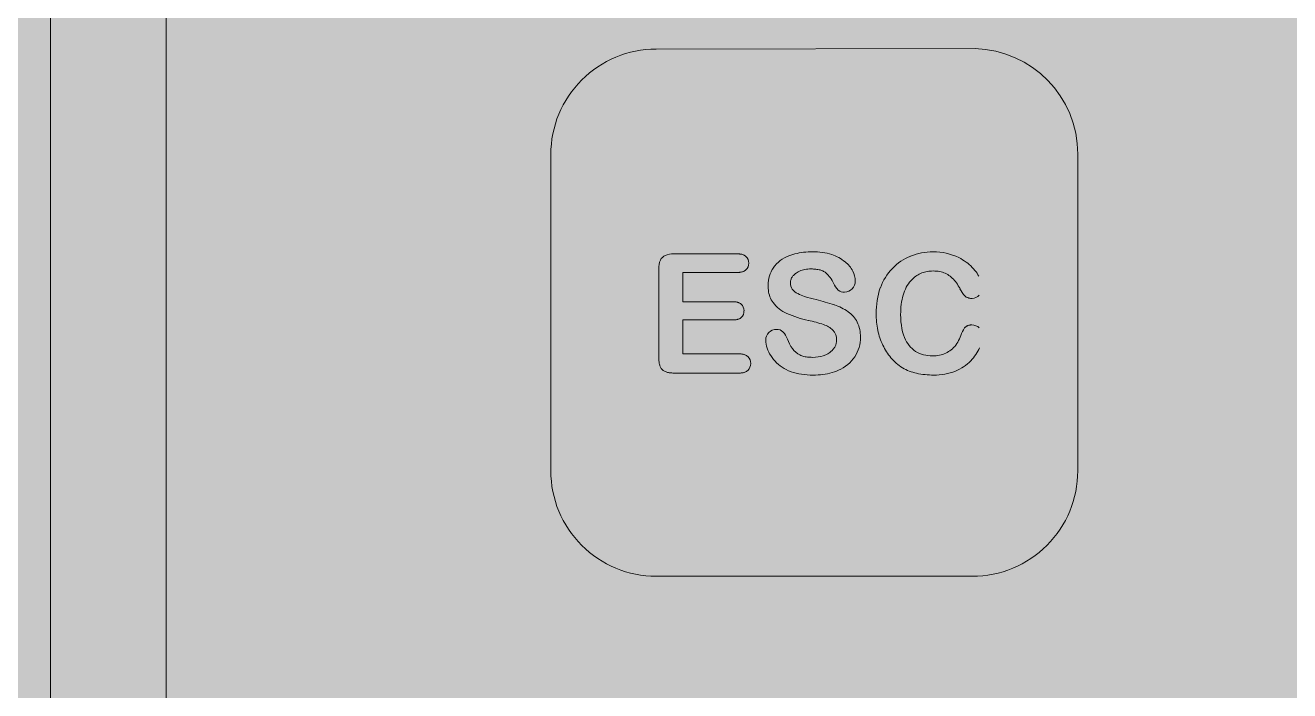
# Model space of a CAD drawing. Header units: millimetres. Extents: x 6914 to 9858, y -2771 to -210.
# Drawn here: x 9281.87 to 9305.87, y -950.04 to -937.41 of the extents above; entities that cross this region are included whole.
import ezdxf

# ---------------------------------------------------------------- set-up
doc = ezdxf.new("R2010")
doc.units = ezdxf.units.MM
doc.layers.get('0').update_dxf_attribs({"lineweight": 9})
doc.layers.add('APPAREILLAGE', color=7, linetype='Continuous')
doc.layers.add('тонкая', color=7, linetype='Continuous', lineweight=13)
doc.layers.add('Штриховка шкафов', color=7, linetype='Continuous', lineweight=9)

# ---------------------------------------------------------------- blocks, each defined once
blk = doc.blocks.new('Из_буфера7504')
at = {"layer": 'Штриховка шкафов', "true_color": 0xc5c7c4}
blk.add_hatch(color=9, dxfattribs=at).paths.add_polyline_path([(-300, 2000), (300, 2000), (300, 0), (-300, 0)])
blk = doc.blocks.new('TJWRTRT')
at = {"layer": 'APPAREILLAGE'}
h = blk.add_hatch(color=104, dxfattribs=at)
h.paths.add_polyline_path([(-33.295, 0), (33.295, 0, -0.414214), (39.295, -6), (39.295, -118.605, -0.414214), (33.295, -124.605), (-33.295, -124.605, -0.414214), (-39.295, -118.605), (-39.295, -6, -0.414214)])
h.paths.add_polyline_path([(-32.1, -122.353, -0.414214), (-37.1, -117.353), (-37.1, -7.253, -0.414214), (-32.1, -2.253), (32.1, -2.253, -0.414214), (37.1, -7.253), (37.1, -117.353, -0.414214), (32.1, -122.353)], flags=16)
at = {"layer": 'тонкая', "ltscale": 100}
h = blk.add_hatch(color=252, dxfattribs=at)
h.paths.add_polyline_path([(-29.95, -54.553, 0.414214), (-28.35, -56.153), (28.35, -56.153, 0.414214), (29.95, -54.553), (29.95, -17.053, 0.414214), (28.35, -15.453), (-28.35, -15.453, 0.414214), (-29.95, -17.053)])
h.paths.add_polyline_path([(-28.35, -15.453), (28.35, -15.453, -0.414214), (29.95, -17.053), (29.95, -54.553, -0.414214), (28.35, -56.153), (-28.35, -56.153, -0.414214), (-29.95, -54.553), (-29.95, -17.053, -0.414214)])
h.paths.add_polyline_path([(-28.35, -15.453), (28.35, -15.453, -0.414214), (29.95, -17.053), (29.95, -54.553, -0.414214), (28.35, -56.153), (-28.35, -56.153, -0.414214), (-29.95, -54.553), (-29.95, -17.053, -0.414214)])
edge = h.paths.add_edge_path()
edge.add_line((27.775, -77.599), (21.725, -77.607))
edge.add_arc((21.725, -79.607), 2, 90, 180)
edge.add_line((19.725, -79.607), (19.725, -85.608))
edge.add_arc((21.725, -85.608), 2, 180, 270)
edge.add_line((21.725, -87.608), (27.725, -87.608))
edge.add_arc((27.725, -85.608), 2, 270, 360)
edge.add_line((29.725, -85.608), (29.725, -79.598))
edge.add_arc((27.725, -79.598), 2, 0, 88.573)
edge.add_line((27.775, -77.599), (27.775, -77.599))
edge = h.paths.add_edge_path()
edge.add_line((27.775, -91.599), (21.725, -91.607))
edge.add_arc((21.725, -93.607), 2, 90, 180)
edge.add_line((19.725, -93.607), (19.725, -99.608))
edge.add_arc((21.725, -99.608), 2, 180, 270)
edge.add_line((21.725, -101.608), (27.725, -101.608))
edge.add_arc((27.725, -99.608), 2, 270, 360)
edge.add_line((29.725, -99.608), (29.725, -93.598))
edge.add_arc((27.725, -93.598), 2, 0, 88.573)
edge.add_line((27.775, -91.599), (27.775, -91.599))
edge = h.paths.add_edge_path()
edge.add_line((27.8, -105.594), (21.75, -105.603))
edge.add_arc((21.75, -107.603), 2, 90, 180)
edge.add_line((19.75, -107.603), (19.75, -113.603))
edge.add_arc((21.75, -113.603), 2, 180, 270)
edge.add_line((21.75, -115.603), (27.75, -115.603))
edge.add_arc((27.75, -113.603), 2, 270, 360)
edge.add_line((29.75, -113.603), (29.75, -107.594))
edge.add_arc((27.75, -107.594), 2, 0, 88.573)
edge.add_line((27.8, -105.594), (27.8, -105.594))
edge = h.paths.add_edge_path()
edge.add_line((-21.725, -105.599), (-27.775, -105.607))
edge.add_arc((-27.775, -107.607), 2, 90, 180)
edge.add_line((-29.775, -107.607), (-29.775, -113.608))
edge.add_arc((-27.775, -113.608), 2, 180, 270)
edge.add_line((-27.775, -115.608), (-21.775, -115.608))
edge.add_arc((-21.775, -113.608), 2, 270, 360)
edge.add_line((-19.775, -113.608), (-19.775, -107.598))
edge.add_arc((-21.775, -107.598), 2, 0, 88.573)
edge.add_line((-21.725, -105.599), (-21.725, -105.599))
edge = h.paths.add_edge_path()
edge.add_line((-21.725, -91.599), (-27.775, -91.607))
edge.add_arc((-27.775, -93.607), 2, 90, 180)
edge.add_line((-29.775, -93.607), (-29.775, -99.608))
edge.add_arc((-27.775, -99.608), 2, 180, 270)
edge.add_line((-27.775, -101.608), (-21.775, -101.608))
edge.add_arc((-21.775, -99.608), 2, 270, 360)
edge.add_line((-19.775, -99.608), (-19.775, -93.598))
edge.add_arc((-21.775, -93.598), 2, 0, 88.573)
edge.add_line((-21.725, -91.599), (-21.725, -91.599))
edge = h.paths.add_edge_path()
edge.add_line((-5.225, -63.599), (-11.275, -63.607))
edge.add_arc((-11.275, -65.607), 2, 90, 180)
edge.add_line((-13.275, -65.607), (-13.275, -71.608))
edge.add_arc((-11.275, -71.608), 2, 180, 270)
edge.add_line((-11.275, -73.608), (-5.275, -73.608))
edge.add_arc((-5.275, -71.608), 2, 270, 360)
edge.add_line((-3.275, -71.608), (-3.275, -65.598))
edge.add_arc((-5.275, -65.598), 2, 0, 88.573)
edge.add_line((-5.225, -63.599), (-5.225, -63.599))
edge = h.paths.add_edge_path()
edge.add_line((-21.75, -77.599), (-27.8, -77.607))
edge.add_arc((-27.8, -79.607), 2, 90, 180)
edge.add_line((-29.8, -79.607), (-29.8, -85.608))
edge.add_arc((-27.8, -85.608), 2, 180, 270)
edge.add_line((-27.8, -87.608), (-21.8, -87.608))
edge.add_arc((-21.8, -85.608), 2, 270, 360)
edge.add_line((-19.8, -85.608), (-19.8, -79.598))
edge.add_arc((-21.8, -79.598), 2, 0, 88.573)
edge.add_line((-21.75, -77.599), (-21.75, -77.599))
edge = h.paths.add_edge_path()
edge.add_line((-21.725, -63.599), (-27.775, -63.607))
edge.add_arc((-27.775, -65.607), 2, 90, 180)
edge.add_line((-29.775, -65.607), (-29.775, -71.608))
edge.add_arc((-27.775, -71.608), 2, 180, 270)
edge.add_line((-27.775, -73.608), (-21.775, -73.608))
edge.add_arc((-21.775, -71.608), 2, 270, 360)
edge.add_line((-19.775, -71.608), (-19.775, -65.598))
edge.add_arc((-21.775, -65.598), 2, 0, 88.573)
edge.add_line((-21.725, -63.599), (-21.725, -63.599))
edge = h.paths.add_edge_path()
edge.add_line((27.775, -63.599), (21.725, -63.607))
edge.add_arc((21.725, -65.607), 2, 90, 180)
edge.add_line((19.725, -65.607), (19.725, -71.608))
edge.add_arc((21.725, -71.608), 2, 180, 270)
edge.add_line((21.725, -73.608), (27.725, -73.608))
edge.add_arc((27.725, -71.608), 2, 270, 360)
edge.add_line((29.725, -71.608), (29.725, -65.598))
edge.add_arc((27.725, -65.598), 2, 0, 88.573)
edge.add_line((27.775, -63.599), (27.775, -63.599))
edge = h.paths.add_edge_path()
edge.add_arc((-32.1, -7.253), 5, 90, 180, ccw=False)
edge.add_line((-32.1, -2.253), (32.1, -2.253))
edge.add_arc((32.1, -7.253), 5, 0, 90, ccw=False)
edge.add_line((37.1, -7.253), (37.1, -117.353))
edge.add_arc((32.1, -117.353), 5, 270, 360, ccw=False)
edge.add_line((32.1, -122.353), (-32.1, -122.353))
edge.add_arc((-32.1, -117.353), 5, 180, 270, ccw=False)
edge.add_line((-37.1, -117.353), (-37.1, -7.253))
edge = h.paths.add_edge_path()
edge.add_arc((0, -96.603), 14.671, 0, 360)
edge = h.paths.add_edge_path()
edge.add_line((11.275, -63.599), (5.225, -63.607))
edge.add_arc((5.225, -65.607), 2, 90, 180)
edge.add_line((3.225, -65.607), (3.225, -71.608))
edge.add_arc((5.225, -71.608), 2, 180, 270)
edge.add_line((5.225, -73.608), (11.225, -73.608))
edge.add_arc((11.225, -71.608), 2, 270, 360)
edge.add_line((13.225, -71.608), (13.225, -65.598))
edge.add_arc((11.225, -65.598), 2, 0, 88.573)
edge.add_line((11.275, -63.599), (11.275, -63.599))
h = blk.add_hatch(color=251, dxfattribs=at)
edge = h.paths.add_edge_path()
edge.add_arc((0, -96.603), 5.56, 0, 360)
edge = h.paths.add_edge_path()
edge.add_arc((0, -96.603), 13.339, 0, 360)
edge = h.paths.add_edge_path()
edge.add_arc((0, -96.603), 6.661, 0, 360)
edge = h.paths.add_edge_path()
edge.add_line((-21.725, -91.599), (-27.775, -91.607))
edge.add_arc((-27.775, -93.607), 2, 90, 180)
edge.add_line((-29.775, -93.607), (-29.775, -99.608))
edge.add_arc((-27.775, -99.608), 2, 180, 270)
edge.add_line((-27.775, -101.608), (-21.775, -101.608))
edge.add_arc((-21.775, -99.608), 2, 270, 360)
edge.add_line((-19.775, -99.608), (-19.775, -93.598))
edge.add_arc((-21.775, -93.598), 2, 0, 88.573)
edge.add_line((-21.725, -91.599), (-21.725, -91.599))
edge = h.paths.add_edge_path()
edge.add_line((-21.75, -77.599), (-27.8, -77.607))
edge.add_arc((-27.8, -79.607), 2, 90, 180)
edge.add_line((-29.8, -79.607), (-29.8, -85.608))
edge.add_arc((-27.8, -85.608), 2, 180, 270)
edge.add_line((-27.8, -87.608), (-21.8, -87.608))
edge.add_arc((-21.8, -85.608), 2, 270, 360)
edge.add_line((-19.8, -85.608), (-19.8, -79.598))
edge.add_arc((-21.8, -79.598), 2, 0, 88.573)
edge.add_line((-21.75, -77.599), (-21.75, -77.599))
edge = h.paths.add_edge_path()
edge.add_arc((24.75, -96.603), 3, 0, 360)
edge = h.paths.add_edge_path()
edge.add_line((27.775, -91.599), (21.725, -91.607))
edge.add_arc((21.725, -93.607), 2, 90, 180)
edge.add_line((19.725, -93.607), (19.725, -99.608))
edge.add_arc((21.725, -99.608), 2, 180, 270)
edge.add_line((21.725, -101.608), (27.725, -101.608))
edge.add_arc((27.725, -99.608), 2, 270, 360)
edge.add_line((29.725, -99.608), (29.725, -93.598))
edge.add_arc((27.725, -93.598), 2, 0, 88.573)
edge.add_line((27.775, -91.599), (27.775, -91.599))
edge = h.paths.add_edge_path()
edge.add_line((27.775, -77.599), (21.725, -77.607))
edge.add_arc((21.725, -79.607), 2, 90, 180)
edge.add_line((19.725, -79.607), (19.725, -85.608))
edge.add_arc((21.725, -85.608), 2, 180, 270)
edge.add_line((21.725, -87.608), (27.725, -87.608))
edge.add_arc((27.725, -85.608), 2, 270, 360)
edge.add_line((29.725, -85.608), (29.725, -79.598))
edge.add_arc((27.725, -79.598), 2, 0, 88.573)
edge.add_line((27.775, -77.599), (27.775, -77.599))
edge = h.paths.add_edge_path()
edge.add_line((-21.725, -63.599), (-27.775, -63.607))
edge.add_arc((-27.775, -65.607), 2, 90, 180)
edge.add_line((-29.775, -65.607), (-29.775, -71.608))
edge.add_arc((-27.775, -71.608), 2, 180, 270)
edge.add_line((-27.775, -73.608), (-21.775, -73.608))
edge.add_arc((-21.775, -71.608), 2, 270, 360)
edge.add_line((-19.775, -71.608), (-19.775, -65.598))
edge.add_arc((-21.775, -65.598), 2, 0, 88.573)
edge.add_line((-21.725, -63.599), (-21.725, -63.599))
edge = h.paths.add_edge_path()
edge.add_line((27.775, -63.599), (21.725, -63.607))
edge.add_arc((21.725, -65.607), 2, 90, 180)
edge.add_line((19.725, -65.607), (19.725, -71.608))
edge.add_arc((21.725, -71.608), 2, 180, 270)
edge.add_line((21.725, -73.608), (27.725, -73.608))
edge.add_arc((27.725, -71.608), 2, 270, 360)
edge.add_line((29.725, -71.608), (29.725, -65.598))
edge.add_arc((27.725, -65.598), 2, 0, 88.573)
edge.add_line((27.775, -63.599), (27.775, -63.599))
edge = h.paths.add_edge_path()
edge.add_line((11.275, -63.599), (5.225, -63.607))
edge.add_arc((5.225, -65.607), 2, 90, 180)
edge.add_line((3.225, -65.607), (3.225, -71.608))
edge.add_arc((5.225, -71.608), 2, 180, 270)
edge.add_line((5.225, -73.608), (11.225, -73.608))
edge.add_arc((11.225, -71.608), 2, 270, 360)
edge.add_line((13.225, -71.608), (13.225, -65.598))
edge.add_arc((11.225, -65.598), 2, 0, 88.573)
edge.add_line((11.275, -63.599), (11.275, -63.599))
edge = h.paths.add_edge_path()
edge.add_line((-5.225, -63.599), (-11.275, -63.607))
edge.add_arc((-11.275, -65.607), 2, 90, 180)
edge.add_line((-13.275, -65.607), (-13.275, -71.608))
edge.add_arc((-11.275, -71.608), 2, 180, 270)
edge.add_line((-11.275, -73.608), (-5.275, -73.608))
edge.add_arc((-5.275, -71.608), 2, 270, 360)
edge.add_line((-3.275, -71.608), (-3.275, -65.598))
edge.add_arc((-5.275, -65.598), 2, 0, 88.573)
edge.add_line((-5.225, -63.599), (-5.225, -63.599))
at = {"layer": 'тонкая', "color": 7, "true_color": 0xffffff}
for p, q in [((-27.469, -81.492), (-26.26, -81.492)), ((-26.26, -81.492), (-26.247, -81.492)), ((-26.247, -81.492), (-26.235, -81.493)), ((-26.235, -81.493), (-26.222, -81.493)), ((-26.222, -81.493), (-26.21, -81.495)), ((-26.21, -81.495), (-26.198, -81.497)), ((-26.198, -81.497), (-26.186, -81.499)), ((-26.186, -81.499), (-26.175, -81.501)), ((-26.175, -81.501), (-26.164, -81.505)), ((-26.164, -81.505), (-26.153, -81.508)), ((-26.153, -81.508), (-26.143, -81.512)), ((-26.143, -81.512), (-26.133, -81.517)), ((-26.133, -81.517), (-26.123, -81.522)), ((-26.123, -81.522), (-26.114, -81.528)), ((-26.114, -81.528), (-26.106, -81.534)), ((-26.106, -81.534), (-26.098, -81.541)), ((-25.282, -81.532), (-25.245, -81.517)), ((-25.245, -81.517), (-25.206, -81.505)), ((-25.206, -81.505), (-25.167, -81.493)), ((-25.167, -81.493), (-25.127, -81.484)), ((-25.127, -81.484), (-25.086, -81.475)), ((-25.086, -81.475), (-25.045, -81.468)), ((-25.045, -81.468), (-25.003, -81.463)), ((-25.003, -81.463), (-24.96, -81.459)), ((-24.96, -81.459), (-24.917, -81.456)), ((-24.917, -81.456), (-24.873, -81.454)), ((-24.873, -81.454), (-24.828, -81.453)), ((-22.058, -81.564), (-22.022, -81.583)), ((-27.75, -83.472), (-27.75, -81.773)), ((-26.133, -81.821), (-26.143, -81.825)), ((-26.123, -81.816), (-26.133, -81.821)), ((-26.114, -81.81), (-26.123, -81.816)), ((-26.106, -81.804), (-26.114, -81.81)), ((-26.098, -81.797), (-26.106, -81.804)), ((-25.081, -81.82), (-25.104, -81.831)), ((-25.057, -81.81), (-25.081, -81.82)), ((-25.031, -81.802), (-25.057, -81.81)), ((-25.005, -81.794), (-25.031, -81.802)), ((-24.977, -81.789), (-25.005, -81.794)), ((-24.949, -81.784), (-24.977, -81.789)), ((-24.92, -81.781), (-24.949, -81.784)), ((-24.89, -81.779), (-24.92, -81.781)), ((-24.859, -81.779), (-24.89, -81.779)), ((-24.837, -81.779), (-24.859, -81.779)), ((-24.814, -81.78), (-24.837, -81.779)), ((-24.793, -81.781), (-24.814, -81.78)), ((-24.771, -81.783), (-24.793, -81.781)), ((-24.75, -81.786), (-24.771, -81.783)), ((-24.73, -81.789), (-24.75, -81.786)), ((-24.71, -81.793), (-24.73, -81.789)), ((-24.691, -81.798), (-24.71, -81.793)), ((-24.673, -81.804), (-24.691, -81.798)), ((-24.655, -81.81), (-24.673, -81.804)), ((-24.639, -81.817), (-24.655, -81.81)), ((-24.623, -81.824), (-24.639, -81.817)), ((-22.629, -81.823), (-22.657, -81.827)), ((-22.601, -81.82), (-22.629, -81.823)), ((-22.573, -81.818), (-22.601, -81.82)), ((-22.544, -81.817), (-22.573, -81.818)), ((-22.513, -81.818), (-22.544, -81.817)), ((-22.482, -81.82), (-22.513, -81.818)), ((-22.452, -81.823), (-22.482, -81.82)), ((-22.022, -81.583), (-21.987, -81.603)), ((-21.987, -81.603), (-21.953, -81.625)), ((-21.953, -81.625), (-21.92, -81.647)), ((-21.92, -81.647), (-21.889, -81.671)), ((-21.889, -81.671), (-21.858, -81.695)), ((-21.858, -81.695), (-21.83, -81.721)), ((-21.83, -81.721), (-21.802, -81.748)), ((-21.802, -81.748), (-21.777, -81.775)), ((-21.777, -81.775), (-21.752, -81.805)), ((-21.752, -81.805), (-21.73, -81.835)), ((-26.26, -81.845), (-27.292, -81.845)), ((-27.292, -81.845), (-27.292, -82.4)), ((-26.247, -81.845), (-26.26, -81.845)), ((-26.235, -81.844), (-26.247, -81.845)), ((-26.222, -81.844), (-26.235, -81.844)), ((-26.21, -81.842), (-26.222, -81.844)), ((-26.198, -81.841), (-26.21, -81.842)), ((-26.186, -81.838), (-26.198, -81.841)), ((-26.175, -81.836), (-26.186, -81.838)), ((-26.164, -81.833), (-26.175, -81.836)), ((-26.153, -81.829), (-26.164, -81.833)), ((-26.143, -81.825), (-26.153, -81.829)), ((-25.252, -82.015), (-25.254, -82.03)), ((-25.254, -82.03), (-25.254, -82.044)), ((-25.25, -82.001), (-25.252, -82.015)), ((-25.246, -81.988), (-25.25, -82.001)), ((-25.242, -81.974), (-25.246, -81.988)), ((-25.237, -81.961), (-25.242, -81.974)), ((-25.23, -81.948), (-25.237, -81.961)), ((-25.223, -81.936), (-25.23, -81.948)), ((-25.215, -81.924), (-25.223, -81.936)), ((-25.205, -81.912), (-25.215, -81.924)), ((-25.195, -81.9), (-25.205, -81.912)), ((-25.184, -81.889), (-25.195, -81.9)), ((-25.172, -81.878), (-25.184, -81.889)), ((-25.159, -81.867), (-25.172, -81.878)), ((-25.146, -81.857), (-25.159, -81.867)), ((-25.126, -81.844), (-25.146, -81.857)), ((-25.104, -81.831), (-25.126, -81.844)), ((-24.608, -81.833), (-24.623, -81.824)), ((-24.594, -81.842), (-24.608, -81.833)), ((-24.582, -81.852), (-24.594, -81.842)), ((-23.015, -82.061), (-23.036, -82.093)), ((-22.994, -82.032), (-23.015, -82.061)), ((-22.976, -82.01), (-22.994, -82.032)), ((-22.958, -81.99), (-22.976, -82.01)), ((-22.938, -81.97), (-22.958, -81.99)), ((-22.918, -81.951), (-22.938, -81.97)), ((-22.898, -81.934), (-22.918, -81.951)), ((-22.876, -81.918), (-22.898, -81.934)), ((-22.855, -81.903), (-22.876, -81.918)), ((-22.832, -81.889), (-22.855, -81.903)), ((-22.809, -81.877), (-22.832, -81.889)), ((-22.785, -81.865), (-22.809, -81.877)), ((-22.761, -81.855), (-22.785, -81.865)), ((-22.736, -81.846), (-22.761, -81.855)), ((-22.71, -81.839), (-22.736, -81.846)), ((-22.684, -81.832), (-22.71, -81.839)), ((-22.657, -81.827), (-22.684, -81.832)), ((-22.423, -81.828), (-22.452, -81.823)), ((-22.395, -81.834), (-22.423, -81.828)), ((-22.368, -81.842), (-22.395, -81.834)), ((-22.342, -81.851), (-22.368, -81.842)), ((-22.316, -81.861), (-22.342, -81.851)), ((-22.292, -81.873), (-22.316, -81.861)), ((-22.268, -81.886), (-22.292, -81.873)), ((-22.246, -81.901), (-22.268, -81.886)), ((-22.224, -81.917), (-22.246, -81.901)), ((-22.203, -81.934), (-22.224, -81.917)), ((-22.182, -81.953), (-22.203, -81.934)), ((-22.161, -81.974), (-22.182, -81.953)), ((-22.141, -81.996), (-22.161, -81.974)), ((-22.122, -82.019), (-22.141, -81.996)), ((-22.103, -82.043), (-22.122, -82.019)), ((-22.085, -82.069), (-22.103, -82.043)), ((-21.73, -81.835), (-21.712, -81.861)), ((-21.712, -81.861), (-21.695, -81.888)), ((-21.695, -81.888), (-21.679, -81.916)), ((-25.678, -82.119), (-25.678, -82.086)), ((-25.676, -82.152), (-25.678, -82.119)), ((-25.672, -82.184), (-25.676, -82.152)), ((-25.667, -82.216), (-25.672, -82.184)), ((-25.66, -82.247), (-25.667, -82.216)), ((-25.651, -82.277), (-25.66, -82.247)), ((-25.641, -82.307), (-25.651, -82.277)), ((-23.115, -82.277), (-23.126, -82.318)), ((-23.102, -82.237), (-23.115, -82.277)), ((-23.088, -82.198), (-23.102, -82.237)), ((-23.072, -82.162), (-23.088, -82.198)), ((-23.055, -82.126), (-23.072, -82.162)), ((-23.036, -82.093), (-23.055, -82.126)), ((-22.068, -82.096), (-22.085, -82.069)), ((-22.051, -82.124), (-22.068, -82.096)), ((-22.035, -82.152), (-22.051, -82.124)), ((-21.931, -82.301), (-21.938, -82.295)), ((-21.924, -82.307), (-21.931, -82.301)), ((-27.292, -82.4), (-26.342, -82.4)), ((-26.342, -82.4), (-26.329, -82.401)), ((-26.329, -82.401), (-26.317, -82.401)), ((-26.317, -82.401), (-26.305, -82.402)), ((-26.305, -82.402), (-26.294, -82.403)), ((-26.294, -82.403), (-26.282, -82.405)), ((-26.282, -82.405), (-26.271, -82.407)), ((-26.271, -82.407), (-26.26, -82.41)), ((-26.26, -82.41), (-26.25, -82.413)), ((-26.25, -82.413), (-26.239, -82.417)), ((-26.239, -82.417), (-26.229, -82.421)), ((-26.229, -82.421), (-26.22, -82.425)), ((-26.22, -82.425), (-26.21, -82.43)), ((-26.21, -82.43), (-26.202, -82.436)), ((-26.202, -82.436), (-26.193, -82.442)), ((-26.193, -82.442), (-26.186, -82.448)), ((-25.629, -82.335), (-25.641, -82.307)), ((-25.616, -82.363), (-25.629, -82.335)), ((-25.6, -82.389), (-25.616, -82.363)), ((-25.583, -82.414), (-25.6, -82.389)), ((-23.155, -82.497), (-23.158, -82.544)), ((-23.15, -82.45), (-23.155, -82.497)), ((-23.143, -82.405), (-23.15, -82.45)), ((-23.135, -82.361), (-23.143, -82.405)), ((-23.126, -82.318), (-23.135, -82.361)), ((-21.917, -82.311), (-21.924, -82.307)), ((-21.909, -82.316), (-21.917, -82.311)), ((-21.901, -82.32), (-21.909, -82.316)), ((-21.892, -82.323), (-21.901, -82.32)), ((-21.883, -82.326), (-21.892, -82.323)), ((-21.874, -82.329), (-21.883, -82.326)), ((-21.865, -82.331), (-21.874, -82.329)), ((-21.855, -82.333), (-21.865, -82.331)), ((-21.846, -82.335), (-21.855, -82.333)), ((-21.836, -82.336), (-21.846, -82.335)), ((-21.825, -82.337), (-21.836, -82.336)), ((-21.815, -82.337), (-21.825, -82.337)), ((-21.805, -82.337), (-21.815, -82.337)), ((-26.342, -82.746), (-27.292, -82.746)), ((-27.292, -82.746), (-27.292, -83.389)), ((-26.329, -82.746), (-26.342, -82.746)), ((-26.317, -82.745), (-26.329, -82.746)), ((-26.305, -82.744), (-26.317, -82.745)), ((-26.293, -82.743), (-26.305, -82.744)), ((-26.281, -82.741), (-26.293, -82.743)), ((-26.27, -82.739), (-26.281, -82.741)), ((-26.259, -82.737), (-26.27, -82.739)), ((-26.248, -82.734), (-26.259, -82.737)), ((-26.237, -82.73), (-26.248, -82.734)), ((-26.227, -82.726), (-26.237, -82.73)), ((-26.218, -82.722), (-26.227, -82.726)), ((-26.209, -82.717), (-26.218, -82.722)), ((-26.2, -82.711), (-26.209, -82.717)), ((-26.192, -82.705), (-26.2, -82.711)), ((-26.184, -82.698), (-26.192, -82.705)), ((-23.16, -82.592), (-23.161, -82.641)), ((-23.161, -82.641), (-23.159, -82.711)), ((-23.158, -82.544), (-23.16, -82.592)), ((-23.159, -82.711), (-23.155, -82.78)), ((-23.155, -82.78), (-23.148, -82.846)), ((-23.148, -82.846), (-23.137, -82.91)), ((-23.137, -82.91), (-23.124, -82.97)), ((-23.124, -82.97), (-23.107, -83.027)), ((-21.947, -82.897), (-21.942, -82.891)), ((-21.942, -82.891), (-21.937, -82.885)), ((-21.937, -82.885), (-21.932, -82.88)), ((-21.932, -82.88), (-21.926, -82.875)), ((-21.926, -82.875), (-21.92, -82.87)), ((-21.92, -82.87), (-21.913, -82.866)), ((-21.913, -82.866), (-21.906, -82.862)), ((-21.906, -82.862), (-21.899, -82.858)), ((-21.899, -82.858), (-21.892, -82.855)), ((-21.892, -82.855), (-21.884, -82.852)), ((-21.884, -82.852), (-21.877, -82.849)), ((-21.877, -82.849), (-21.869, -82.847)), ((-21.869, -82.847), (-21.86, -82.845)), ((-21.86, -82.845), (-21.852, -82.844)), ((-21.852, -82.844), (-21.843, -82.842)), ((-21.843, -82.842), (-21.835, -82.841)), ((-21.835, -82.841), (-21.826, -82.841)), ((-21.826, -82.841), (-21.817, -82.84)), ((-21.817, -82.84), (-21.808, -82.84)), ((-24.42, -83.274), (-24.412, -83.261)), ((-24.412, -83.261), (-24.405, -83.249)), ((-24.405, -83.249), (-24.399, -83.236)), ((-24.399, -83.236), (-24.394, -83.223)), ((-24.394, -83.223), (-24.389, -83.21)), ((-24.389, -83.21), (-24.385, -83.196)), ((-24.385, -83.196), (-24.382, -83.182)), ((-24.382, -83.182), (-24.38, -83.168)), ((-24.38, -83.168), (-24.378, -83.153)), ((-24.378, -83.153), (-24.377, -83.139)), ((-24.377, -83.139), (-24.376, -83.124)), ((-23.107, -83.027), (-23.087, -83.081)), ((-22.156, -83.27), (-22.135, -83.247)), ((-22.135, -83.247), (-22.115, -83.222)), ((-22.115, -83.222), (-22.096, -83.195)), ((-22.096, -83.195), (-22.079, -83.167)), ((-22.079, -83.167), (-22.063, -83.138)), ((-22.063, -83.138), (-22.047, -83.107)), ((-22.047, -83.107), (-22.034, -83.075)), ((-22.034, -83.075), (-22.021, -83.041)), ((-27.75, -83.489), (-27.75, -83.472)), ((-27.749, -83.506), (-27.75, -83.489)), ((-27.292, -83.389), (-26.224, -83.389)), ((-26.224, -83.389), (-26.212, -83.389)), ((-26.212, -83.389), (-26.199, -83.39)), ((-26.199, -83.39), (-26.187, -83.391)), ((-26.187, -83.391), (-26.175, -83.392)), ((-26.175, -83.392), (-26.163, -83.394)), ((-26.163, -83.394), (-26.151, -83.396)), ((-26.151, -83.396), (-26.14, -83.399)), ((-26.14, -83.399), (-26.129, -83.402)), ((-26.129, -83.402), (-26.118, -83.406)), ((-26.118, -83.406), (-26.108, -83.411)), ((-26.108, -83.411), (-26.098, -83.415)), ((-26.098, -83.415), (-26.088, -83.421)), ((-26.088, -83.421), (-26.079, -83.427)), ((-26.079, -83.427), (-26.071, -83.433)), ((-26.071, -83.433), (-26.062, -83.44)), ((-25.074, -83.41), (-25.056, -83.418)), ((-25.056, -83.418), (-25.037, -83.425)), ((-25.037, -83.425), (-25.018, -83.432)), ((-25.018, -83.432), (-24.997, -83.438)), ((-24.997, -83.438), (-24.976, -83.443)), ((-24.976, -83.443), (-24.954, -83.447)), ((-24.954, -83.447), (-24.931, -83.45)), ((-24.931, -83.45), (-24.908, -83.452)), ((-24.908, -83.452), (-24.884, -83.454)), ((-24.884, -83.454), (-24.86, -83.455)), ((-24.86, -83.455), (-24.835, -83.456)), ((-24.835, -83.456), (-24.78, -83.454)), ((-24.78, -83.454), (-24.727, -83.448)), ((-24.727, -83.448), (-24.676, -83.439)), ((-24.676, -83.439), (-24.629, -83.426)), ((-24.629, -83.426), (-24.584, -83.408)), ((-24.584, -83.408), (-24.542, -83.387)), ((-24.542, -83.387), (-24.504, -83.361)), ((-24.504, -83.361), (-24.492, -83.352)), ((-24.492, -83.352), (-24.48, -83.341)), ((-24.48, -83.341), (-24.468, -83.331)), ((-24.468, -83.331), (-24.457, -83.32)), ((-24.457, -83.32), (-24.447, -83.309)), ((-24.447, -83.309), (-24.437, -83.297)), ((-24.437, -83.297), (-24.428, -83.286)), ((-24.428, -83.286), (-24.42, -83.274)), ((-22.559, -83.428), (-22.525, -83.427)), ((-22.525, -83.427), (-22.49, -83.425)), ((-22.49, -83.425), (-22.457, -83.421)), ((-22.457, -83.421), (-22.425, -83.415)), ((-22.425, -83.415), (-22.393, -83.408)), ((-22.393, -83.408), (-22.363, -83.399)), ((-22.363, -83.399), (-22.333, -83.388)), ((-22.333, -83.388), (-22.305, -83.376)), ((-22.305, -83.376), (-22.277, -83.363)), ((-22.277, -83.363), (-22.251, -83.347)), ((-22.251, -83.347), (-22.226, -83.331)), ((-22.226, -83.331), (-22.202, -83.312)), ((-22.202, -83.312), (-22.179, -83.292)), ((-22.179, -83.292), (-22.156, -83.27)), ((-27.748, -83.523), (-27.749, -83.506)), ((-27.746, -83.539), (-27.748, -83.523)), ((-27.744, -83.555), (-27.746, -83.539)), ((-27.741, -83.571), (-27.744, -83.555)), ((-27.738, -83.586), (-27.741, -83.571)), ((-27.734, -83.601), (-27.738, -83.586)), ((-27.729, -83.616), (-27.734, -83.601)), ((-27.723, -83.629), (-27.729, -83.616)), ((-27.717, -83.642), (-27.723, -83.629)), ((-27.71, -83.655), (-27.717, -83.642)), ((-27.703, -83.666), (-27.71, -83.655)), ((-27.695, -83.677), (-27.703, -83.666)), ((-27.686, -83.687), (-27.695, -83.677)), ((-27.676, -83.697), (-27.686, -83.687)), ((-27.665, -83.705), (-27.676, -83.697)), ((-27.653, -83.713), (-27.665, -83.705)), ((-27.64, -83.72), (-27.653, -83.713)), ((-27.627, -83.726), (-27.64, -83.72)), ((-27.613, -83.732), (-27.627, -83.726)), ((-27.599, -83.737), (-27.613, -83.732)), ((-27.584, -83.741), (-27.599, -83.737)), ((-27.569, -83.744), (-27.584, -83.741)), ((-26.129, -83.741), (-26.14, -83.744)), ((-26.118, -83.737), (-26.129, -83.741)), ((-26.108, -83.733), (-26.118, -83.737)), ((-26.098, -83.728), (-26.108, -83.733)), ((-26.088, -83.723), (-26.098, -83.728)), ((-26.079, -83.717), (-26.088, -83.723)), ((-26.071, -83.711), (-26.079, -83.717)), ((-26.062, -83.704), (-26.071, -83.711)), ((-25.332, -83.689), (-25.374, -83.665)), ((-25.287, -83.709), (-25.332, -83.689)), ((-25.24, -83.728), (-25.287, -83.709)), ((-25.192, -83.743), (-25.24, -83.728)), ((-24.419, -83.731), (-24.461, -83.744)), ((-24.379, -83.716), (-24.419, -83.731)), ((-24.339, -83.699), (-24.379, -83.716)), ((-27.553, -83.747), (-27.569, -83.744)), ((-27.537, -83.749), (-27.553, -83.747)), ((-27.52, -83.751), (-27.537, -83.749)), ((-27.504, -83.752), (-27.52, -83.751)), ((-27.486, -83.753), (-27.504, -83.752)), ((-27.469, -83.753), (-27.486, -83.753)), ((-26.224, -83.753), (-27.469, -83.753)), ((-26.212, -83.753), (-26.224, -83.753)), ((-26.199, -83.753), (-26.212, -83.753)), ((-26.187, -83.752), (-26.199, -83.753)), ((-26.175, -83.75), (-26.187, -83.752)), ((-26.163, -83.749), (-26.175, -83.75)), ((-26.151, -83.746), (-26.163, -83.749)), ((-26.14, -83.744), (-26.151, -83.746)), ((-25.143, -83.757), (-25.192, -83.743)), ((-25.092, -83.768), (-25.143, -83.757)), ((-25.04, -83.777), (-25.092, -83.768)), ((-24.987, -83.783), (-25.04, -83.777)), ((-24.933, -83.788), (-24.987, -83.783)), ((-24.878, -83.791), (-24.933, -83.788)), ((-24.822, -83.792), (-24.878, -83.791)), ((-24.775, -83.791), (-24.822, -83.792)), ((-24.728, -83.789), (-24.775, -83.791)), ((-24.682, -83.785), (-24.728, -83.789)), ((-24.636, -83.78), (-24.682, -83.785)), ((-24.591, -83.774), (-24.636, -83.78)), ((-24.547, -83.766), (-24.591, -83.774)), ((-24.503, -83.756), (-24.547, -83.766)), ((-24.461, -83.744), (-24.503, -83.756))]:
    blk.add_line(p, q, dxfattribs=at)
at = {"layer": 'тонкая', "ltscale": 100}
for points in [[(33.295, -124.605), (-33.295, -124.605, -0.414214), (-39.295, -118.605), (-39.295, -6, -0.414214), (-33.295, 0), (33.295, 0, -0.414214), (39.295, -6), (39.295, -118.605, -0.414214)], [(-37.1, -7.253, -0.414214), (-32.1, -2.253), (32.1, -2.253, -0.414214), (37.1, -7.253), (37.1, -117.353, -0.414214), (32.1, -122.353), (-32.1, -122.353, -0.414214), (-37.1, -117.353)], [(-37.1, -7.253, -0.414214), (-32.1, -2.253), (32.1, -2.253, -0.414214), (37.1, -7.253), (37.1, -117.353, -0.414214), (32.1, -122.353), (-32.1, -122.353, -0.414214), (-37.1, -117.353)]]:
    blk.add_lwpolyline(points, format="xyb", close=True, dxfattribs=at)
blk.add_lwpolyline([(-21.75, -77.599), (-27.8, -77.607, 0.414214), (-29.8, -79.607), (-29.8, -85.608, 0.414214), (-27.8, -87.608), (-21.8, -87.608, 0.414214), (-19.8, -85.608), (-19.8, -79.598, 0.406937), (-21.75, -77.599), (-21.75, -77.599)], format="xyb", dxfattribs=at)
at = {"layer": 'тонкая', "color": 7, "true_color": 0xffffff}
for centre, radius, start, end in [((-27.557, -81.686), 0.18, 113.7026, 155.7118), ((-27.479, -81.892), 0.4, 88.5949, 112.1117), ((-26.208, -81.663), 0.164, 358.382, 47.8467), ((-25.055, -82.137), 0.647, 110.5453, 143.7005), ((-24.811, -82.589), 1.136, 72.4992, 90.8965), ((-24.696, -82.223), 0.752, 50.3892, 72.4402), ((-22.6, -82.46), 0.998, 111.8319, 136.059), ((-22.552, -82.58), 1.127, 89.7629, 111.8388), ((-22.529, -82.512), 1.059, 63.5752, 90.9456), ((-27.362, -81.759), 0.388, 157.7408, 182.0273), ((-26.212, -81.673), 0.169, 312.7896, 1.9706), ((-25.114, -82.078), 0.564, 144.974, 180.756), ((-24.579, -82.09), 0.576, 27.7799, 50.9313), ((-24.439, -82.013), 0.416, 1.095, 27.406), ((-22.575, -82.482), 1.031, 136.1284, 160.4044), ((-25.063, -82.049), 0.191, 178.5268, 216.12), ((-24.978, -82.304), 0.601, 25.0231, 48.8239), ((-23.998, -81.852), 0.478, 204.4881, 223.3303), ((-24.241, -82.005), 0.218, 317.0042, 359.8052), ((-24.97, -81.969), 0.314, 217.8784, 242.3262), ((-24.793, -81.672), 0.659, 240.7255, 253.1404), ((-23.641, -77.65), 4.843, 253.8986, 256.582), ((-24.237, -82.049), 0.17, 230.4147, 274.0428), ((-24.223, -82.033), 0.186, 269.2525, 319.3568), ((-22.203, -82.604), 1.423, 160.8067, 180.8542), ((-21.505, -81.895), 0.59, 205.8971, 222.7942), ((-21.804, -82.16), 0.177, 269.6318, 318.6593), ((-26.295, -82.567), 0.161, 358.4955, 47.5556), ((-25.051, -82.016), 0.665, 216.8496, 245.9136), ((-25.611, -85.95), 3.688, 71.1592, 76.7441), ((-24.753, -83.461), 1.056, 55.5743, 71.6035), ((-26.301, -82.578), 0.167, 314.0495, 2.1072), ((-24.477, -80.721), 2.081, 246.0534, 257.9091), ((-25.563, -85.734), 3.049, 72.0536, 77.7031), ((-24.465, -83.031), 0.538, 27.108, 54.9562), ((-22.122, -82.641), 1.503, 179.419, 191.6133), ((-25.525, -83.124), 0.197, 135.2447, 180.9378), ((-25.522, -83.122), 0.198, 88.2668, 135.9521), ((-25.513, -83.1), 0.175, 47.395, 91.0168), ((-25.655, -83.229), 0.366, 19.1127, 44.6644), ((-24.764, -83.265), 0.454, 45.4402, 71.9024), ((-24.625, -83.114), 0.249, 357.8277, 43.9215), ((-24.555, -83.058), 0.631, 358.5458, 25.6019), ((-22.357, -82.684), 1.264, 191.8412, 205.3887), ((-21.526, -83.203), 0.521, 144.0162, 161.9504), ((-21.808, -83.037), 0.197, 44.9152, 90.0608), ((-25.17, -83.112), 0.552, 181.5243, 214.2679), ((-24.482, -82.797), 0.884, 200.6668, 213.8546), ((-24.587, -83.084), 0.663, 327.1322, 0.7809), ((-22.491, -82.743), 1.118, 205.5891, 220.1071), ((-22.568, -82.881), 0.556, 201.1057, 236.1988), ((-26.178, -83.567), 0.172, 357.9253, 47.5036), ((-25.008, -83.034), 0.73, 212.2201, 239.878), ((-24.909, -83.071), 0.376, 215.3938, 244.0765), ((-24.617, -83.05), 0.706, 293.1362, 326.134), ((-22.672, -82.905), 0.875, 219.5977, 238.6564), ((-22.575, -82.849), 0.578, 238.4154, 271.5224), ((-22.43, -82.934), 0.838, 315.6492, 336.0999), ((-26.177, -83.578), 0.17, 312.3379, 1.7542), ((-22.671, -82.886), 0.892, 239.2577, 257.7608), ((-22.516, -82.727), 1.065, 269.026, 291.7758), ((-22.441, -82.927), 0.851, 292.0376, 315.8439), ((-22.542, -82.281), 1.511, 257.8589, 270.2939)]:
    blk.add_arc(centre, radius, start, end, dxfattribs=at)

msp = doc.modelspace()

# ---------------------------------------------------------------- block references
for name, p in [('Из_буфера7504', (9321.235, -2360.256)), ('TJWRTRT', (9321.647, -860.256))]:
    msp.add_blockref(name, p)

doc.saveas('drawing.dxf')
